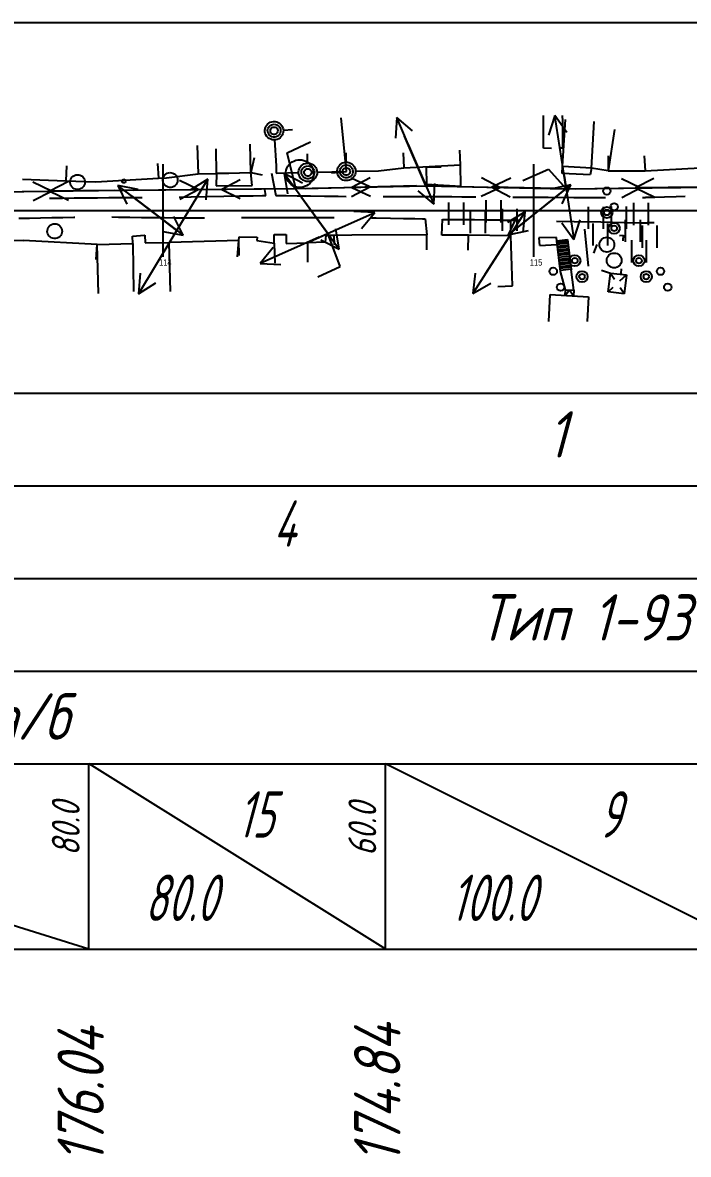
# Model space of a CAD drawing. Extents: x 2172 to 5772, y -842 to -248.
# Drawn here: x 5209 to 5244.9, y -671.7 to -610.6 of the extents above; entities that cross this region are included whole.
import ezdxf

# ---------------------------------------------------------------- set-up
doc = ezdxf.new("R2010")
doc.units = 0
doc.header["$MEASUREMENT"] = 0
doc.linetypes.add('CONTI', pattern=[0])
doc.layers.get('0').update_dxf_attribs({"linetype": 'CONTINUOUS'})
for name, color, linetype in [('DEFAULT', 7, 'CONTI'), ('SIT_LDEFAULT', 7, 'CONTI'), ('USLZNDEFAULT', 7, 'CONTI'), ('ОТМЕТКИ_КЮВЕТОВ', 7, 'CONTINUOUS'), ('ЧЕРНЫЕ_ОТМЕТКИ', 7, 'CONTINUOUS')]:
    doc.layers.add(name, color=color, linetype=linetype)
doc.styles.add('SHRFT', font='TXT', dxfattribs={"width": 8.75})
doc.styles.add('ГОСТ', font='gost.TTF', dxfattribs={"oblique": 15, "height": 1})

# ---------------------------------------------------------------- blocks, each defined once
blk = doc.blocks.new('BL_2011')
at = {"color": 0}
for p, q in [((0, 0), (0, 6)), ((4, 0), (4, 6))]:
    blk.add_line(p, q, dxfattribs=at)
blk = doc.blocks.new('BL_2010')
at = {"color": 0}
for centre, radius in [((0, 14.45), 1), ((0, 8.65), 1.5), ((0, 8.65), 0.75), ((0, 0), 2), ((-8.65, -4.35), 1.5), ((8.65, -4.35), 1.5), ((-8.65, -4.35), 0.75), ((8.65, -4.35), 0.75), ((-14.45, -7.2), 1), ((14.45, -7.2), 1)]:
    blk.add_circle(centre, radius, dxfattribs=at)

msp = doc.modelspace()

# ---------------------------------------------------------------- linework, layer by layer
at = {"linetype": 'Continuous'}
for p, q in [((4736.596, -610.584), (5570.216, -610.584)), ((4736.596, -630.584), (5570.216, -630.584)), ((4736.596, -635.584), (5570.216, -635.584)), ((4736.596, -640.584), (5570.216, -640.584)), ((4736.596, -645.584), (5570.216, -645.584)), ((4736.596, -650.584), (5570.216, -650.584)), ((4736.596, -660.584), (5570.216, -660.584))]:
    msp.add_line(p, q, dxfattribs=at)
at = {"layer": 'DEFAULT', "color": 12, "linetype": 'CONTI'}
for p, q in [((5216.596, -623.215), (5216.596, -618.215)), ((5236.595, -623.216), (5236.595, -618.216)), ((5164.429, -620.716), (5263.067, -620.716))]:
    msp.add_line(p, q, dxfattribs=at)
at = {"layer": 'SIT_LDEFAULT', "color": 7}
for p, q in [((5222.128, -616.21), (5222.172, -616.132)), ((5222.172, -616.132), (5222.229, -616.062)), ((5222.229, -616.062), (5222.297, -616.005)), ((5222.297, -616.005), (5222.375, -615.96)), ((5222.318, -616.187), (5222.373, -616.135)), ((5222.373, -616.135), (5222.438, -616.096)), ((5222.375, -615.96), (5222.459, -615.93)), ((5222.438, -616.096), (5222.51, -616.072)), ((5222.459, -615.93), (5222.548, -615.915)), ((5222.51, -616.072), (5222.585, -616.064)), ((5222.548, -615.915), (5222.637, -615.917)), ((5222.585, -616.064), (5222.66, -616.072)), ((5222.637, -615.917), (5222.725, -615.934)), ((5222.66, -616.072), (5222.732, -616.097)), ((5222.725, -615.934), (5222.809, -615.967)), ((5222.732, -616.097), (5222.797, -616.136)), ((5222.797, -616.136), (5222.851, -616.188)), ((5222.809, -615.967), (5222.885, -616.014)), ((5222.885, -616.014), (5222.951, -616.075)), ((5222.951, -616.075), (5223.006, -616.146)), ((5223.006, -616.146), (5223.047, -616.225)), ((5226.485, -618.61), (5226.196, -615.726)), ((5229.202, -615.706), (5229.133, -616.821)), ((5230.574, -618.925), (5229.202, -615.706)), ((5230.053, -616.43), (5229.202, -615.706)), ((5237.12, -616.346), (5237.114, -615.594)), ((5237.738, -615.595), (5237.394, -616.658)), ((5238.263, -619.055), (5237.738, -615.595)), ((5238.383, -616.506), (5237.738, -615.595)), ((5238.134, -615.588), (5238.137, -615.895)), ((5238.137, -615.895), (5238.144, -617.359)), ((5238.148, -618.337), (5238.312, -615.817)), ((5239.711, -618.44), (5239.86, -615.917)), ((5222.085, -616.383), (5222.099, -616.295)), ((5222.088, -616.473), (5222.085, -616.383)), ((5222.106, -616.561), (5222.088, -616.473)), ((5222.099, -616.295), (5222.128, -616.21)), ((5222.14, -616.644), (5222.106, -616.561)), ((5222.188, -616.719), (5222.14, -616.644)), ((5222.249, -616.785), (5222.188, -616.719)), ((5222.235, -616.395), (5222.247, -616.32)), ((5222.239, -616.47), (5222.235, -616.395)), ((5222.259, -616.543), (5222.239, -616.47)), ((5222.247, -616.32), (5222.275, -616.25)), ((5222.294, -616.61), (5222.259, -616.543)), ((5222.275, -616.25), (5222.318, -616.187)), ((5222.343, -616.668), (5222.294, -616.61)), ((5222.404, -616.714), (5222.343, -616.668)), ((5222.384, -616.415), (5222.392, -616.358)), ((5222.393, -616.471), (5222.384, -616.415)), ((5222.392, -616.358), (5222.416, -616.306)), ((5222.417, -616.523), (5222.393, -616.471)), ((5222.472, -616.746), (5222.404, -616.714)), ((5222.416, -616.306), (5222.453, -616.263)), ((5222.454, -616.566), (5222.417, -616.523)), ((5222.453, -616.263), (5222.501, -616.232)), ((5222.502, -616.596), (5222.454, -616.566)), ((5222.546, -616.762), (5222.472, -616.746)), ((5222.501, -616.232), (5222.555, -616.216)), ((5222.557, -616.612), (5222.502, -616.596)), ((5222.622, -616.762), (5222.546, -616.762)), ((5222.555, -616.216), (5222.612, -616.216)), ((5222.614, -616.612), (5222.557, -616.612)), ((5222.612, -616.216), (5222.667, -616.232)), ((5222.668, -616.596), (5222.614, -616.612)), ((5222.696, -616.746), (5222.622, -616.762)), ((5222.667, -616.232), (5222.715, -616.262)), ((5222.716, -616.565), (5222.668, -616.596)), ((5222.764, -616.714), (5222.696, -616.746)), ((5222.715, -616.262), (5222.752, -616.305)), ((5222.753, -616.521), (5222.716, -616.565)), ((5222.752, -616.305), (5222.776, -616.357)), ((5222.776, -616.47), (5222.753, -616.521)), ((5222.825, -616.668), (5222.764, -616.714)), ((5222.776, -616.357), (5222.784, -616.413)), ((5222.784, -616.413), (5222.776, -616.47)), ((5222.874, -616.611), (5222.825, -616.668)), ((5222.851, -616.188), (5222.894, -616.25)), ((5222.909, -616.544), (5222.874, -616.611)), ((5222.894, -616.25), (5222.922, -616.321)), ((5222.97, -616.732), (5222.907, -616.796)), ((5222.93, -616.471), (5222.909, -616.544)), ((5222.922, -616.321), (5222.934, -616.395)), ((5222.934, -616.395), (5222.93, -616.471)), ((5223.021, -616.658), (5222.97, -616.732)), ((5223.057, -616.576), (5223.021, -616.658)), ((5223.047, -616.225), (5223.074, -616.311)), ((5223.079, -616.489), (5223.057, -616.576)), ((5223.074, -616.311), (5223.084, -616.4)), ((5223.084, -616.4), (5223.079, -616.489)), ((5223.084, -616.384), (5223.583, -616.354)), ((5230.771, -619.385), (5229.627, -616.703)), ((5237.125, -617.364), (5237.12, -616.346)), ((5240.941, -616.342), (5240.61, -618.574)), ((5218.439, -617.216), (5218.484, -618.745)), ((5221.331, -618.664), (5221.286, -617.134)), ((5222.321, -616.839), (5222.249, -616.785)), ((5222.401, -616.879), (5222.321, -616.839)), ((5222.487, -616.904), (5222.401, -616.879)), ((5222.576, -616.914), (5222.487, -616.904)), ((5222.665, -616.907), (5222.576, -616.914)), ((5222.614, -616.913), (5222.696, -618.318)), ((5222.752, -616.885), (5222.665, -616.907)), ((5222.834, -616.847), (5222.752, -616.885)), ((5222.907, -616.796), (5222.834, -616.847)), ((5223.289, -617.613), (5224.553, -617.01)), ((5229.824, -617.163), (5231.196, -620.382)), ((5237.549, -617.376), (5237.125, -617.364)), ((5238.144, -617.359), (5238.055, -617.362)), ((5219.471, -618.718), (5219.454, -617.386)), ((5221.506, -617.882), (5221.331, -618.664)), ((5223.76, -619.541), (5223.289, -617.613)), ((5223.758, -618.011), (5223.865, -617.988)), ((5223.865, -617.988), (5223.975, -617.981)), ((5223.975, -617.981), (5224.084, -617.989)), ((5224.084, -617.989), (5224.19, -618.014)), ((5224.395, -618.162), (5224.383, -617.664)), ((5226.476, -618.11), (5226.469, -617.611)), ((5229.549, -617.614), (5229.589, -618.412)), ((5232.638, -618.257), (5232.604, -617.471)), ((5240.609, -617.775), (5240.61, -618.574)), ((5242.555, -617.773), (5242.598, -618.573)), ((5211.379, -618.311), (5211.349, -619.111)), ((5216.3, -618.184), (5216.344, -618.981)), ((5222.696, -618.318), (5222.704, -618.707)), ((5223.225, -618.644), (5223.245, -618.536)), ((5223.245, -618.536), (5223.281, -618.433)), ((5223.281, -618.433), (5223.332, -618.336)), ((5223.332, -618.336), (5223.396, -618.247)), ((5223.396, -618.247), (5223.473, -618.169)), ((5223.473, -618.169), (5223.56, -618.103)), ((5223.56, -618.103), (5223.656, -618.05)), ((5223.656, -618.05), (5223.758, -618.011)), ((5223.909, -618.632), (5223.922, -618.544)), ((5223.922, -618.544), (5223.951, -618.459)), ((5223.951, -618.459), (5223.995, -618.381)), ((5223.995, -618.381), (5224.052, -618.312)), ((5224.052, -618.312), (5224.121, -618.254)), ((5224.058, -618.644), (5224.071, -618.569)), ((5224.071, -618.569), (5224.099, -618.499)), ((5224.099, -618.499), (5224.141, -618.436)), ((5224.121, -618.254), (5224.198, -618.209)), ((5224.141, -618.436), (5224.196, -618.384)), ((5224.19, -618.014), (5224.292, -618.054)), ((5224.196, -618.384), (5224.261, -618.345)), ((5224.198, -618.209), (5224.283, -618.179)), ((5224.216, -618.607), (5224.239, -618.556)), ((5224.239, -618.556), (5224.276, -618.512)), ((5224.261, -618.345), (5224.333, -618.321)), ((5224.276, -618.512), (5224.324, -618.481)), ((5224.283, -618.179), (5224.371, -618.164)), ((5224.292, -618.054), (5224.388, -618.108)), ((5224.324, -618.481), (5224.379, -618.465)), ((5224.333, -618.321), (5224.408, -618.313)), ((5224.371, -618.164), (5224.461, -618.166)), ((5224.379, -618.465), (5224.436, -618.465)), ((5224.388, -618.108), (5224.474, -618.175)), ((5224.408, -618.313), (5224.483, -618.321)), ((5224.436, -618.465), (5224.49, -618.481)), ((5224.461, -618.166), (5224.549, -618.183)), ((5224.474, -618.175), (5224.549, -618.255)), ((5224.483, -618.321), (5224.555, -618.346)), ((5224.49, -618.481), (5224.538, -618.511)), ((5224.538, -618.511), (5224.576, -618.554)), ((5224.549, -618.183), (5224.632, -618.216)), ((5224.549, -618.255), (5224.613, -618.344)), ((5224.555, -618.346), (5224.62, -618.385)), ((5224.576, -618.554), (5224.6, -618.606)), ((5224.613, -618.344), (5224.662, -618.442)), ((5224.62, -618.385), (5224.675, -618.437)), ((5224.632, -618.216), (5224.708, -618.264)), ((5224.662, -618.442), (5224.697, -618.546)), ((5224.675, -618.437), (5224.717, -618.499)), ((5224.697, -618.546), (5224.716, -618.653)), ((5224.708, -618.264), (5224.775, -618.324)), ((5224.717, -618.499), (5224.745, -618.57)), ((5224.745, -618.57), (5224.757, -618.645)), ((5224.775, -618.324), (5224.83, -618.395)), ((5224.83, -618.395), (5224.871, -618.474)), ((5224.871, -618.474), (5224.897, -618.56)), ((5224.897, -618.56), (5224.908, -618.649)), ((5225.986, -618.58), (5225.999, -618.491)), ((5225.988, -618.669), (5225.986, -618.58)), ((5225.999, -618.491), (5226.028, -618.406)), ((5226.028, -618.406), (5226.072, -618.328)), ((5226.072, -618.328), (5226.129, -618.259)), ((5226.129, -618.259), (5226.198, -618.201)), ((5226.135, -618.591), (5226.148, -618.516)), ((5226.139, -618.667), (5226.135, -618.591)), ((5226.148, -618.516), (5226.176, -618.446)), ((5226.176, -618.446), (5226.218, -618.384)), ((5226.198, -618.201), (5226.275, -618.156)), ((5226.218, -618.384), (5226.273, -618.332)), ((5226.273, -618.332), (5226.338, -618.293)), ((5226.275, -618.156), (5226.36, -618.126)), ((5226.285, -618.611), (5226.293, -618.555)), ((5226.293, -618.555), (5226.316, -618.503)), ((5226.316, -618.503), (5226.353, -618.46)), ((5226.338, -618.293), (5226.41, -618.269)), ((5226.353, -618.46), (5226.401, -618.429)), ((5226.36, -618.126), (5226.448, -618.112)), ((5226.401, -618.429), (5226.456, -618.413)), ((5226.41, -618.269), (5226.485, -618.26)), ((5226.448, -618.112), (5226.538, -618.113)), ((5226.456, -618.413), (5226.512, -618.412)), ((5226.485, -618.26), (5226.56, -618.269)), ((5226.512, -618.412), (5226.567, -618.428)), ((5226.538, -618.113), (5226.626, -618.131)), ((5226.56, -618.269), (5226.632, -618.293)), ((5226.567, -618.428), (5226.615, -618.459)), ((5226.615, -618.459), (5226.653, -618.502)), ((5226.626, -618.131), (5226.709, -618.164)), ((5226.632, -618.293), (5226.697, -618.332)), ((5226.653, -618.502), (5226.676, -618.553)), ((5226.676, -618.553), (5226.685, -618.61)), ((5226.697, -618.332), (5226.752, -618.384)), ((5226.709, -618.164), (5226.785, -618.211)), ((5226.752, -618.384), (5226.794, -618.447)), ((5226.785, -618.211), (5226.852, -618.271)), ((5226.794, -618.447), (5226.822, -618.517)), ((5226.822, -618.517), (5226.834, -618.592)), ((5226.834, -618.592), (5226.83, -618.668)), ((5226.852, -618.271), (5226.907, -618.342)), ((5226.907, -618.342), (5226.948, -618.422)), ((5226.948, -618.422), (5226.974, -618.507)), ((5226.974, -618.507), (5226.985, -618.596)), ((5226.985, -618.596), (5226.979, -618.686)), ((5226.985, -618.602), (5228.212, -618.583)), ((5228.212, -618.583), (5229.589, -618.412)), ((5229.589, -618.412), (5232.638, -618.257)), ((5231.593, -618.382), (5230.793, -618.397)), ((5230.793, -618.397), (5230.809, -619.295)), ((5232.66, -619.408), (5232.638, -618.257)), ((5236.006, -619.107), (5237.394, -618.487)), ((5237.394, -618.487), (5238.339, -619.548)), ((5238.125, -618.717), (5238.148, -618.337)), ((5238.339, -619.548), (5238.155, -618.338)), ((5239.711, -618.44), (5238.155, -618.338)), ((5239.711, -618.44), (5239.632, -618.804)), ((5240.61, -618.574), (5239.711, -618.44)), ((5240.61, -618.574), (5242.598, -618.573)), ((5242.598, -618.573), (5245.562, -618.415)), ((5209.021, -619.029), (5211.349, -619.111)), ((5210.576, -619.675), (5209.569, -619.185)), ((5211.488, -619.164), (5210.493, -619.675)), ((5211.349, -619.111), (5212.961, -619.167)), ((5211.581, -619.221), (5211.583, -619.14)), ((5211.583, -619.14), (5211.602, -619.061)), ((5211.602, -619.061), (5211.635, -618.988)), ((5211.635, -618.988), (5211.683, -618.922)), ((5211.683, -618.922), (5211.743, -618.868)), ((5211.743, -618.868), (5211.813, -618.827)), ((5211.813, -618.827), (5211.889, -618.8)), ((5211.889, -618.8), (5211.97, -618.79)), ((5211.97, -618.79), (5212.05, -618.796)), ((5212.05, -618.796), (5212.128, -618.818)), ((5212.128, -618.818), (5212.2, -618.856)), ((5212.2, -618.856), (5212.263, -618.907)), ((5212.263, -618.907), (5212.314, -618.969)), ((5212.314, -618.969), (5212.351, -619.041)), ((5212.351, -619.041), (5212.374, -619.119)), ((5212.38, -619.2), (5212.37, -619.28)), ((5212.374, -619.119), (5212.38, -619.2)), ((5212.961, -619.167), (5216.344, -618.981)), ((5214.381, -619.138), (5214.387, -619.099)), ((5214.39, -619.176), (5214.381, -619.138)), ((5214.387, -619.099), (5214.407, -619.066)), ((5214.413, -619.207), (5214.39, -619.176)), ((5214.407, -619.066), (5214.439, -619.043)), ((5214.446, -619.228), (5214.413, -619.207)), ((5214.439, -619.043), (5214.477, -619.034)), ((5214.477, -619.034), (5214.515, -619.04)), ((5214.515, -619.04), (5214.548, -619.06)), ((5214.554, -619.202), (5214.522, -619.225)), ((5214.548, -619.06), (5214.571, -619.092)), ((5214.574, -619.168), (5214.554, -619.202)), ((5214.571, -619.092), (5214.58, -619.13)), ((5214.58, -619.13), (5214.574, -619.168)), ((5216.344, -618.981), (5216.773, -618.957)), ((5216.579, -619.107), (5216.581, -619.027)), ((5216.594, -619.187), (5216.579, -619.107)), ((5216.581, -619.027), (5216.599, -618.948)), ((5216.624, -619.262), (5216.594, -619.187)), ((5216.599, -618.948), (5216.633, -618.874)), ((5216.633, -618.874), (5216.681, -618.809)), ((5216.681, -618.809), (5216.741, -618.754)), ((5216.741, -618.754), (5216.811, -618.713)), ((5216.774, -618.959), (5218.484, -618.745)), ((5216.811, -618.713), (5216.887, -618.687)), ((5216.887, -618.687), (5216.967, -618.677)), ((5216.967, -618.677), (5217.048, -618.683)), ((5217.048, -618.683), (5217.126, -618.705)), ((5217.126, -618.705), (5217.198, -618.742)), ((5217.198, -618.742), (5217.261, -618.793)), ((5217.198, -622.028), (5219.005, -619.029)), ((5217.261, -618.793), (5217.312, -618.856)), ((5217.312, -618.856), (5217.349, -618.928)), ((5217.368, -619.166), (5217.342, -619.243)), ((5217.349, -618.928), (5217.372, -619.005)), ((5217.378, -619.086), (5217.368, -619.166)), ((5217.372, -619.005), (5217.378, -619.086)), ((5218.493, -619.591), (5217.489, -619.101)), ((5219.005, -619.029), (5218.06, -619.628)), ((5218.487, -618.746), (5219.471, -618.718)), ((5218.918, -620.144), (5219.005, -619.029)), ((5219.471, -618.718), (5219.464, -619.395)), ((5219.471, -618.718), (5221.331, -618.664)), ((5220.135, -618.724), (5219.471, -618.718)), ((5220.755, -619.07), (5219.76, -619.58)), ((5221.331, -618.664), (5221.941, -618.801)), ((5221.401, -619.378), (5221.331, -618.664)), ((5222.45, -618.711), (5222.678, -619.903)), ((5222.704, -618.707), (5223.907, -618.676)), ((5225.186, -621.553), (5223.127, -618.723)), ((5223.127, -618.723), (5223.31, -619.826)), ((5224.119, -619.237), (5223.127, -618.723)), ((5223.22, -618.753), (5223.225, -618.644)), ((5223.232, -618.862), (5223.22, -618.753)), ((5223.259, -618.968), (5223.232, -618.862)), ((5223.301, -619.069), (5223.259, -618.968)), ((5223.357, -619.163), (5223.301, -619.069)), ((5223.427, -619.248), (5223.357, -619.163)), ((5223.911, -618.722), (5223.909, -618.632)), ((5223.93, -618.81), (5223.911, -618.722)), ((5223.964, -618.893), (5223.93, -618.81)), ((5224.012, -618.968), (5223.964, -618.893)), ((5224.073, -619.034), (5224.012, -618.968)), ((5224.062, -618.719), (5224.058, -618.644)), ((5224.083, -618.792), (5224.062, -618.719)), ((5224.144, -619.088), (5224.073, -619.034)), ((5224.118, -618.859), (5224.083, -618.792)), ((5224.167, -618.917), (5224.118, -618.859)), ((5224.224, -619.128), (5224.144, -619.088)), ((5224.227, -618.963), (5224.167, -618.917)), ((5224.208, -618.664), (5224.216, -618.607)), ((5224.216, -618.72), (5224.208, -618.664)), ((5224.24, -618.772), (5224.216, -618.72)), ((5224.31, -619.153), (5224.224, -619.128)), ((5224.296, -618.995), (5224.227, -618.963)), ((5224.277, -618.815), (5224.24, -618.772)), ((5224.325, -618.845), (5224.277, -618.815)), ((5224.37, -619.011), (5224.296, -618.995)), ((5224.399, -619.163), (5224.31, -619.153)), ((5224.38, -618.861), (5224.325, -618.845)), ((5224.445, -619.011), (5224.37, -619.011)), ((5224.437, -618.861), (5224.38, -618.861)), ((5224.489, -619.156), (5224.399, -619.163)), ((5224.492, -618.845), (5224.437, -618.861)), ((5224.519, -618.995), (5224.445, -619.011)), ((5224.576, -619.134), (5224.489, -619.156)), ((5224.539, -618.814), (5224.492, -618.845)), ((5224.577, -619.171), (5224.507, -619.255)), ((5224.588, -618.963), (5224.519, -618.995)), ((5224.576, -618.771), (5224.539, -618.814)), ((5224.6, -618.719), (5224.576, -618.771)), ((5224.657, -619.097), (5224.576, -619.134)), ((5224.635, -619.078), (5224.577, -619.171)), ((5224.648, -618.917), (5224.588, -618.963)), ((5224.6, -618.606), (5224.608, -618.662)), ((5224.608, -618.662), (5224.6, -618.719)), ((5224.678, -618.977), (5224.635, -619.078)), ((5224.697, -618.86), (5224.648, -618.917)), ((5224.73, -619.045), (5224.657, -619.097)), ((5224.707, -618.872), (5224.678, -618.977)), ((5224.733, -618.793), (5224.697, -618.86)), ((5224.719, -618.763), (5224.707, -618.872)), ((5224.716, -618.653), (5224.719, -618.763)), ((5224.793, -618.981), (5224.73, -619.045)), ((5224.753, -618.72), (5224.733, -618.793)), ((5224.757, -618.645), (5224.753, -618.72)), ((5224.844, -618.907), (5224.793, -618.981)), ((5224.881, -618.825), (5224.844, -618.907)), ((5224.902, -618.738), (5224.881, -618.825)), ((5224.908, -618.649), (5224.902, -618.738)), ((5224.908, -618.65), (5226.485, -618.61)), ((5225.688, -618.689), (5226.485, -618.61)), ((5226.007, -618.757), (5225.988, -618.669)), ((5226.041, -618.84), (5226.007, -618.757)), ((5226.089, -618.916), (5226.041, -618.84)), ((5226.15, -618.981), (5226.089, -618.916)), ((5226.159, -618.74), (5226.139, -618.667)), ((5226.221, -619.035), (5226.15, -618.981)), ((5226.195, -618.807), (5226.159, -618.74)), ((5226.244, -618.864), (5226.195, -618.807)), ((5226.301, -619.076), (5226.221, -619.035)), ((5226.304, -618.91), (5226.244, -618.864)), ((5226.293, -618.668), (5226.285, -618.611)), ((5226.317, -618.719), (5226.293, -618.668)), ((5226.387, -619.101), (5226.301, -619.076)), ((5226.373, -618.942), (5226.304, -618.91)), ((5226.354, -618.762), (5226.317, -618.719)), ((5226.402, -618.793), (5226.354, -618.762)), ((5226.446, -618.958), (5226.373, -618.942)), ((5226.476, -619.11), (5226.387, -619.101)), ((5226.457, -618.809), (5226.402, -618.793)), ((5226.522, -618.958), (5226.446, -618.958)), ((5226.514, -618.808), (5226.457, -618.809)), ((5226.566, -619.104), (5226.476, -619.11)), ((5226.568, -618.792), (5226.514, -618.808)), ((5226.596, -618.942), (5226.522, -618.958)), ((5226.653, -619.081), (5226.566, -619.104)), ((5226.616, -618.761), (5226.568, -618.792)), ((5226.665, -618.911), (5226.596, -618.942)), ((5226.653, -618.718), (5226.616, -618.761)), ((5226.677, -618.666), (5226.653, -618.718)), ((5226.734, -619.044), (5226.653, -619.081)), ((5226.725, -618.865), (5226.665, -618.911)), ((5226.685, -618.61), (5226.677, -618.666)), ((5226.774, -618.807), (5226.725, -618.865)), ((5226.807, -618.992), (5226.734, -619.044)), ((5227.758, -619.452), (5226.747, -618.974)), ((5227.761, -618.951), (5226.772, -619.473)), ((5226.81, -618.74), (5226.774, -618.807)), ((5226.87, -618.929), (5226.807, -618.992)), ((5226.83, -618.668), (5226.81, -618.74)), ((5226.921, -618.855), (5226.87, -618.929)), ((5226.958, -618.773), (5226.921, -618.855)), ((5226.979, -618.686), (5226.958, -618.773)), ((5234.771, -619.472), (5233.782, -618.95)), ((5235.35, -618.984), (5234.339, -619.461)), ((5239.632, -618.804), (5238.125, -618.717)), ((5238.231, -618.832), (5238.756, -622.292)), ((5242.339, -619.501), (5241.332, -619.014)), ((5243.078, -618.993), (5242.083, -619.504)), ((5206.575, -619.72), (5214.493, -619.63)), ((5207.075, -619.714), (5210.576, -619.675)), ((5209.581, -620.186), (5210.576, -619.675)), ((5213.994, -619.636), (5210.493, -619.675)), ((5210.493, -619.675), (5211.5, -620.165)), ((5211.596, -619.301), (5211.581, -619.221)), ((5211.626, -619.376), (5211.596, -619.301)), ((5211.671, -619.443), (5211.626, -619.376)), ((5211.728, -619.5), (5211.671, -619.443)), ((5211.796, -619.545), (5211.728, -619.5)), ((5211.871, -619.575), (5211.796, -619.545)), ((5211.95, -619.589), (5211.871, -619.575)), ((5212.031, -619.587), (5211.95, -619.589)), ((5212.11, -619.568), (5212.031, -619.587)), ((5212.184, -619.534), (5212.11, -619.568)), ((5212.249, -619.486), (5212.184, -619.534)), ((5212.303, -619.426), (5212.249, -619.486)), ((5212.344, -619.356), (5212.303, -619.426)), ((5212.37, -619.28), (5212.344, -619.356)), ((5216.938, -621.496), (5214.156, -619.371)), ((5214.156, -619.371), (5214.648, -620.376)), ((5215.253, -619.581), (5214.156, -619.371)), ((5214.484, -619.234), (5214.446, -619.228)), ((5214.522, -619.225), (5214.484, -619.234)), ((5214.493, -619.63), (5223.76, -619.541)), ((5217.335, -621.799), (5214.493, -619.63)), ((5214.994, -619.626), (5218.493, -619.591)), ((5216.668, -619.33), (5216.624, -619.262)), ((5216.726, -619.387), (5216.668, -619.33)), ((5216.793, -619.431), (5216.726, -619.387)), ((5216.869, -619.461), (5216.793, -619.431)), ((5216.948, -619.475), (5216.869, -619.461)), ((5217.029, -619.473), (5216.948, -619.475)), ((5217.108, -619.455), (5217.029, -619.473)), ((5217.181, -619.421), (5217.108, -619.455)), ((5217.247, -619.373), (5217.181, -619.421)), ((5217.301, -619.313), (5217.247, -619.373)), ((5217.342, -619.243), (5217.301, -619.313)), ((5217.499, -620.101), (5218.493, -619.591)), ((5219.464, -619.395), (5221.401, -619.378)), ((5223.26, -619.545), (5219.76, -619.58)), ((5219.76, -619.58), (5220.764, -620.07)), ((5222.147, -619.911), (5222.088, -619.594)), ((5223.508, -619.321), (5223.427, -619.248)), ((5223.599, -619.382), (5223.508, -619.321)), ((5223.698, -619.429), (5223.599, -619.382)), ((5223.802, -619.462), (5223.698, -619.429)), ((5225.48, -621.957), (5223.747, -619.576)), ((5223.76, -619.541), (5230.771, -619.385)), ((5223.91, -619.478), (5223.802, -619.462)), ((5224.02, -619.479), (5223.91, -619.478)), ((5224.128, -619.464), (5224.02, -619.479)), ((5224.233, -619.433), (5224.128, -619.464)), ((5224.333, -619.387), (5224.233, -619.433)), ((5224.26, -619.531), (5227.758, -619.452)), ((5224.425, -619.327), (5224.333, -619.387)), ((5224.507, -619.255), (5224.425, -619.327)), ((5226.77, -619.974), (5227.758, -619.452)), ((5230.271, -619.395), (5226.772, -619.473)), ((5226.772, -619.473), (5227.784, -619.952)), ((5230.344, -619.658), (5231.196, -620.382)), ((5230.771, -619.385), (5238.339, -619.548)), ((5230.809, -619.295), (5232.66, -619.408)), ((5231.196, -620.382), (5231.265, -619.267)), ((5231.272, -619.396), (5234.771, -619.472)), ((5233.76, -619.949), (5234.771, -619.472)), ((5237.838, -619.537), (5234.339, -619.461)), ((5234.339, -619.461), (5235.328, -619.983)), ((5235.465, -621.836), (5238.339, -619.548)), ((5235.857, -621.526), (5238.595, -619.344)), ((5238.595, -619.344), (5237.5, -619.576)), ((5238.123, -620.359), (5238.595, -619.344)), ((5238.339, -619.548), (5246.083, -619.457)), ((5238.839, -619.543), (5242.339, -619.501)), ((5241.344, -620.013), (5242.339, -619.501)), ((5245.583, -619.463), (5242.083, -619.504)), ((5242.083, -619.504), (5243.089, -619.992)), ((5210.468, -620.061), (5210.553, -620.059)), ((5210.553, -620.059), (5211.179, -620.051)), ((5211.179, -620.051), (5211.807, -620.043)), ((5211.807, -620.041), (5212.433, -620.034)), ((5212.435, -620.037), (5213.055, -620.031)), ((5213.054, -620.029), (5213.669, -620.025)), ((5213.669, -620.025), (5214.286, -620.021)), ((5214.286, -620.021), (5214.905, -620.017)), ((5214.891, -619.933), (5217.672, -622.058)), ((5214.905, -620.017), (5215.468, -620.013)), ((5217.468, -619.996), (5218.103, -619.987)), ((5218.102, -619.985), (5218.959, -619.971)), ((5218.959, -619.971), (5219.865, -619.954)), ((5219.865, -619.954), (5220.727, -619.938)), ((5220.727, -619.938), (5221.454, -619.924)), ((5221.454, -619.924), (5221.958, -619.914)), ((5221.958, -619.912), (5222.144, -619.91)), ((5222.678, -619.903), (5222.829, -619.906)), ((5222.829, -619.906), (5223.24, -619.913)), ((5223.24, -619.913), (5223.837, -619.922)), ((5223.837, -619.922), (5224.549, -619.933)), ((5224.041, -619.979), (5226.1, -622.81)), ((5224.549, -619.933), (5225.308, -619.942)), ((5225.308, -619.942), (5226.044, -619.952)), ((5226.044, -619.952), (5226.465, -619.957)), ((5228.464, -619.964), (5228.804, -619.963)), ((5228.804, -619.962), (5229.588, -619.963)), ((5229.589, -619.965), (5230.347, -619.965)), ((5230.347, -619.965), (5231.043, -619.966)), ((5231.043, -619.966), (5231.641, -619.968)), ((5231.641, -619.968), (5232.175, -619.97)), ((5232.175, -619.97), (5232.71, -619.975)), ((5232.71, -619.975), (5233.244, -619.977)), ((5233.245, -619.979), (5233.464, -619.982)), ((5237.947, -619.859), (5235.209, -622.04)), ((5235.462, -619.996), (5236.177, -619.999)), ((5236.177, -619.999), (5237.364, -620.004)), ((5237.364, -620.004), (5238.758, -620.012)), ((5238.758, -620.012), (5240.169, -620.017)), ((5240.17, -620.019), (5240.464, -620.02)), ((5242.465, -620.027), (5242.628, -620.028)), ((5242.763, -620.023), (5242.628, -620.028)), ((5243.124, -620.013), (5242.763, -620.023)), ((5243.649, -619.998), (5243.124, -620.013)), ((5244.277, -619.984), (5243.649, -619.998)), ((5244.77, -619.974), (5244.277, -619.984)), ((5224.814, -622.253), (5228.012, -620.829)), ((5228.012, -620.829), (5226.895, -620.78)), ((5227.303, -621.693), (5228.012, -620.829)), ((5234.247, -623.741), (5236.133, -620.792)), ((5236.133, -620.792), (5235.173, -621.365)), ((5235.681, -621.025), (5235.209, -622.04)), ((5236.016, -621.904), (5236.133, -620.792)), ((5208.809, -621.135), (5209.398, -621.127)), ((5209.398, -621.127), (5209.99, -621.116)), ((5209.99, -621.116), (5210.587, -621.103)), ((5210.371, -621.703), (5210.405, -621.63)), ((5210.405, -621.63), (5210.452, -621.564)), ((5210.452, -621.564), (5210.512, -621.51)), ((5210.512, -621.51), (5210.582, -621.469)), ((5210.582, -621.469), (5210.659, -621.443)), ((5210.587, -621.103), (5211.186, -621.092)), ((5210.659, -621.443), (5210.739, -621.432)), ((5210.739, -621.432), (5210.82, -621.438)), ((5210.82, -621.438), (5210.897, -621.46)), ((5210.897, -621.46), (5210.969, -621.498)), ((5210.969, -621.498), (5211.032, -621.549)), ((5211.032, -621.549), (5211.083, -621.612)), ((5211.083, -621.612), (5211.121, -621.683)), ((5211.186, -621.092), (5211.784, -621.08)), ((5211.784, -621.08), (5211.834, -621.079)), ((5213.833, -621.069), (5214.192, -621.073)), ((5214.192, -621.073), (5214.808, -621.081)), ((5214.808, -621.081), (5215.429, -621.09)), ((5215.429, -621.09), (5216.052, -621.1)), ((5216.052, -621.1), (5216.674, -621.106)), ((5216.674, -621.106), (5217.293, -621.112)), ((5217.672, -622.058), (5217.181, -621.053)), ((5217.293, -621.112), (5217.97, -621.112)), ((5217.97, -621.112), (5218.743, -621.113)), ((5218.743, -621.113), (5218.833, -621.113)), ((5220.834, -621.106), (5221.233, -621.105)), ((5221.233, -621.105), (5221.987, -621.103)), ((5221.987, -621.103), (5222.634, -621.102)), ((5222.634, -621.102), (5223.217, -621.1)), ((5223.217, -621.1), (5223.799, -621.098)), ((5223.799, -621.098), (5224.385, -621.096)), ((5224.384, -621.095), (5224.967, -621.092)), ((5224.967, -621.094), (5225.548, -621.093)), ((5225.548, -621.093), (5225.833, -621.094)), ((5227.832, -621.112), (5228.094, -621.117)), ((5228.094, -621.117), (5228.859, -621.132)), ((5228.859, -621.132), (5229.575, -621.147)), ((5229.575, -621.147), (5230.173, -621.16)), ((5230.173, -621.16), (5230.585, -621.169)), ((5230.585, -621.169), (5230.739, -621.172)), ((5230.74, -621.172), (5230.831, -622.037)), ((5231.634, -622.044), (5231.666, -621.196)), ((5231.667, -621.198), (5231.805, -621.198)), ((5231.805, -621.198), (5232.184, -621.202)), ((5232.185, -621.204), (5232.733, -621.209)), ((5232.732, -621.207), (5233.39, -621.214)), ((5233.39, -621.214), (5234.09, -621.224)), ((5234.09, -621.224), (5234.77, -621.232)), ((5234.771, -621.234), (5235.363, -621.242)), ((5235.361, -622.084), (5235.362, -621.241)), ((5235.362, -621.241), (5235.817, -621.249)), ((5237.816, -621.289), (5238.774, -621.308)), ((5238.111, -621.38), (5238.756, -622.292)), ((5238.756, -622.292), (5239.1, -621.228)), ((5238.774, -621.308), (5240.21, -621.337)), ((5240.21, -621.337), (5241.473, -621.363)), ((5241.473, -621.363), (5242.373, -621.381)), ((5242.373, -621.381), (5242.716, -621.388)), ((5242.842, -621.39), (5242.716, -621.388)), ((5243.095, -621.394), (5242.842, -621.39)), ((5210.351, -621.863), (5210.353, -621.782)), ((5210.365, -621.943), (5210.351, -621.863)), ((5210.353, -621.782), (5210.371, -621.703)), ((5210.395, -622.018), (5210.365, -621.943)), ((5210.44, -622.085), (5210.395, -622.018)), ((5210.497, -622.143), (5210.44, -622.085)), ((5210.565, -622.187), (5210.497, -622.143)), ((5210.64, -622.217), (5210.565, -622.187)), ((5210.72, -622.231), (5210.64, -622.217)), ((5210.801, -622.229), (5210.72, -622.231)), ((5210.88, -622.21), (5210.801, -622.229)), ((5210.953, -622.177), (5210.88, -622.21)), ((5211.018, -622.129), (5210.953, -622.177)), ((5211.072, -622.068), (5211.018, -622.129)), ((5211.113, -621.999), (5211.072, -622.068)), ((5211.139, -621.922), (5211.113, -621.999)), ((5211.121, -621.683), (5211.143, -621.761)), ((5211.15, -621.842), (5211.139, -621.922)), ((5211.143, -621.761), (5211.15, -621.842)), ((5214.938, -622.099), (5215.593, -622.057)), ((5214.964, -622.503), (5214.938, -622.099)), ((5217.076, -622.227), (5215.27, -625.225)), ((5215.593, -622.057), (5215.605, -622.055)), ((5215.605, -622.055), (5215.631, -622.46)), ((5216.576, -621.848), (5217.672, -622.058)), ((5216.939, -622.455), (5217.335, -621.799)), ((5220.686, -622.346), (5220.707, -622.138)), ((5220.707, -622.138), (5221.668, -622.153)), ((5221.668, -622.153), (5221.663, -622.345)), ((5225.023, -622.161), (5221.826, -623.585)), ((5222.583, -622.491), (5222.585, -622.008)), ((5222.585, -622.008), (5223.243, -622.011)), ((5223.243, -622.011), (5223.241, -622.494)), ((5224.358, -622.457), (5225.48, -621.957)), ((5225.368, -622.072), (5225.333, -622.432)), ((5225.829, -622.065), (5225.369, -622.074)), ((5226.151, -623.737), (5225.48, -621.957)), ((5226.78, -622.044), (5225.829, -622.065)), ((5225.84, -622.581), (5225.829, -622.065)), ((5226.1, -622.81), (5225.917, -621.707)), ((5230.829, -622.038), (5226.78, -622.044)), ((5230.831, -622.839), (5230.829, -622.038)), ((5233.07, -622.06), (5231.634, -622.044)), ((5233.063, -622.86), (5233.07, -622.06)), ((5235.361, -622.084), (5233.07, -622.06)), ((5235.197, -622.257), (5233.31, -625.206)), ((5233.979, -624.162), (5235.465, -621.836)), ((5235.209, -622.04), (5236.304, -621.808)), ((5235.454, -624.792), (5235.361, -622.084)), ((5237.814, -622.169), (5236.865, -622.197)), ((5236.865, -622.197), (5236.911, -622.612)), ((5237.859, -622.558), (5237.814, -622.169)), ((5239.544, -623.723), (5239.355, -621.732)), ((5241.226, -622.065), (5241.418, -622.051)), ((5241.416, -622.052), (5241.398, -622.36)), ((5205.393, -622.285), (5209.069, -622.343)), ((5213.032, -622.564), (5209.069, -622.343)), ((5212.988, -623.361), (5213.032, -622.564)), ((5213.032, -622.564), (5214.964, -622.503)), ((5213.105, -625.201), (5213.032, -622.564)), ((5214.964, -622.503), (5214.994, -625.095)), ((5215.631, -622.46), (5216.911, -622.455)), ((5216.911, -622.455), (5216.984, -625.093)), ((5220.686, -622.346), (5216.939, -622.455)), ((5220.607, -623.226), (5220.686, -622.346)), ((5220.709, -623.146), (5220.686, -622.346)), ((5221.663, -622.345), (5222.583, -622.491)), ((5222.535, -622.72), (5221.826, -623.585)), ((5222.583, -622.491), (5222.617, -623.568)), ((5223.241, -622.494), (5224.391, -622.457)), ((5225.334, -622.434), (5224.391, -622.457)), ((5224.391, -622.457), (5224.393, -623.507)), ((5225.108, -622.296), (5226.1, -622.81)), ((5236.913, -622.611), (5237.83, -622.56)), ((5237.842, -622.352), (5238.421, -622.281)), ((5238.043, -624.006), (5237.842, -622.352)), ((5238.426, -622.387), (5237.846, -622.458)), ((5238.439, -622.487), (5237.859, -622.558)), ((5238.452, -622.586), (5237.872, -622.658)), ((5238.465, -622.686), (5237.885, -622.757)), ((5238.478, -622.786), (5237.898, -622.857)), ((5238.421, -622.281), (5238.618, -623.902)), ((5239.826, -623.021), (5240.012, -622.556)), ((5238.491, -622.886), (5237.911, -622.957)), ((5238.504, -622.985), (5237.924, -623.057)), ((5238.516, -623.085), (5237.937, -623.156)), ((5238.529, -623.185), (5237.95, -623.256)), ((5238.542, -623.285), (5237.963, -623.356)), ((5238.555, -623.384), (5237.976, -623.455)), ((5238.568, -623.484), (5237.989, -623.555)), ((5221.826, -623.585), (5222.943, -623.633)), ((5224.94, -624.296), (5226.151, -623.737)), ((5233.428, -624.095), (5233.31, -625.206)), ((5238.581, -623.584), (5238.002, -623.655)), ((5238.594, -623.684), (5238.015, -623.755)), ((5238.605, -623.784), (5238.026, -623.855)), ((5238.617, -623.885), (5238.037, -623.956)), ((5238.307, -624.994), (5238.043, -624.006)), ((5238.618, -623.902), (5238.622, -623.935)), ((5238.751, -625.016), (5238.618, -623.902)), ((5240.726, -624.112), (5240.251, -623.957)), ((5240.726, -624.112), (5240.727, -624.096)), ((5240.727, -624.096), (5241.593, -624.201)), ((5241.307, -623.86), (5241.292, -624.127)), ((5215.357, -624.11), (5215.27, -625.225)), ((5215.27, -625.225), (5216.214, -624.627)), ((5233.31, -625.206), (5234.271, -624.633)), ((5240.606, -625.104), (5240.726, -624.112)), ((5240.955, -624.452), (5240.726, -624.112)), ((5241.243, -624.513), (5241.593, -624.201)), ((5241.593, -624.201), (5241.471, -625.209)), ((5234.654, -624.82), (5235.454, -624.792)), ((5237.398, -626.716), (5237.481, -625.258)), ((5237.481, -625.258), (5239.548, -625.375)), ((5238.291, -625.303), (5238.307, -624.994)), ((5238.291, -625.303), (5238.521, -625.01)), ((5238.307, -624.994), (5238.751, -625.016)), ((5238.521, -625.01), (5238.735, -625.326)), ((5238.751, -625.016), (5238.735, -625.326)), ((5240.606, -625.104), (5240.877, -624.86)), ((5241.471, -625.209), (5240.606, -625.104)), ((5241.471, -625.209), (5241.254, -624.891)), ((5239.548, -625.375), (5239.472, -626.716))]:
    msp.add_line(p, q, dxfattribs=at)
at = {"layer": 'ОТМЕТКИ_КЮВЕТОВ'}
for p, q in [((5180.602, -650.557), (5212.596, -660.557)), ((5212.596, -660.557), (5212.596, -650.557)), ((5212.596, -650.557), (5228.596, -660.557)), ((5228.596, -660.557), (5228.596, -650.557)), ((5228.596, -650.557), (5248.595, -660.557))]:
    msp.add_line(p, q, dxfattribs=at)

# ---------------------------------------------------------------- block references
at = {"layer": 'USLZNDEFAULT', "color": 7, "xscale": 0.1999999999998181, "yscale": 0.1999999999999318, "zscale": 0.1999999999999034}
for name, p in [('BL_2010', (5240.537, -622.561)), ('BL_2011', (5232.019, -621.489)), ('BL_2011', (5234.035, -621.368)), ('BL_2010', (5240.931, -623.416)), ('BL_2011', (5241.986, -621.505)), ('BL_2011', (5233.185, -621.936)), ('BL_2011', (5234.905, -621.826)), ('BL_2011', (5239.555, -621.716)), ('BL_2011', (5240.789, -621.704)), ('BL_2011', (5239.794, -622.617)), ('BL_2011', (5241.547, -622.416)), ('BL_2011', (5242.451, -622.733)), ('BL_2011', (5241.881, -623.527))]:
    msp.add_blockref(name, p, dxfattribs=at)

# ---------------------------------------------------------------- texts
at = {"style": 'ГОСТ', "oblique": 15}
msp.add_text('а/б', height=2.5, dxfattribs=at).set_placement((5207.309, -649.273))
at = {"char_height": 2.5, "attachment_point": 1, "style": 'ГОСТ'}
for s, width, insert in [('1', 10.99147, (5237.337, -631.554)), ('Тип 1-93', 31.72369, (5233.655, -641.43))]:
    msp.add_mtext_dynamic_manual_height_columns(s, width=width, gutter_width=5, heights=[0], dxfattribs=dict(at, insert=insert))
at = {"layer": 'DEFAULT', "color": 12, "style": 'SHRFT', "width": 0.75}
for s, p in [('114', (5216.385, -623.698)), ('115', (5236.385, -623.698))]:
    msp.add_text(s, height=0.35, dxfattribs=at).set_placement(p)
at = {"layer": 'ОТМЕТКИ_КЮВЕТОВ', "style": 'ГОСТ', "oblique": 15, "width": 0.8}
for s, p in [('4', (5222.531, -638.862)), ('15', (5220.596, -654.557)), ('9', (5240.095, -654.557)), ('80.0', (5215.596, -659.057)), ('100.0', (5232.096, -659.057))]:
    msp.add_text(s, height=2.5, dxfattribs=at).set_placement(p)
at = {"layer": 'ОТМЕТКИ_КЮВЕТОВ', "style": 'ГОСТ', "oblique": 15}
for s, p in [('80.0', (5212.096, -655.557)), ('60.0', (5228.096, -655.557))]:
    msp.add_text(s, height=1.5, rotation=90, dxfattribs=at).set_placement(p)
at = {"layer": 'ЧЕРНЫЕ_ОТМЕТКИ', "style": 'ГОСТ', "oblique": 15}
for s, p in [('176.04', (5213.402, -672.162)), ('174.84', (5229.402, -672.162))]:
    msp.add_text(s, height=2.5, rotation=90, dxfattribs=at).set_placement(p)

doc.saveas('drawing.dxf')
